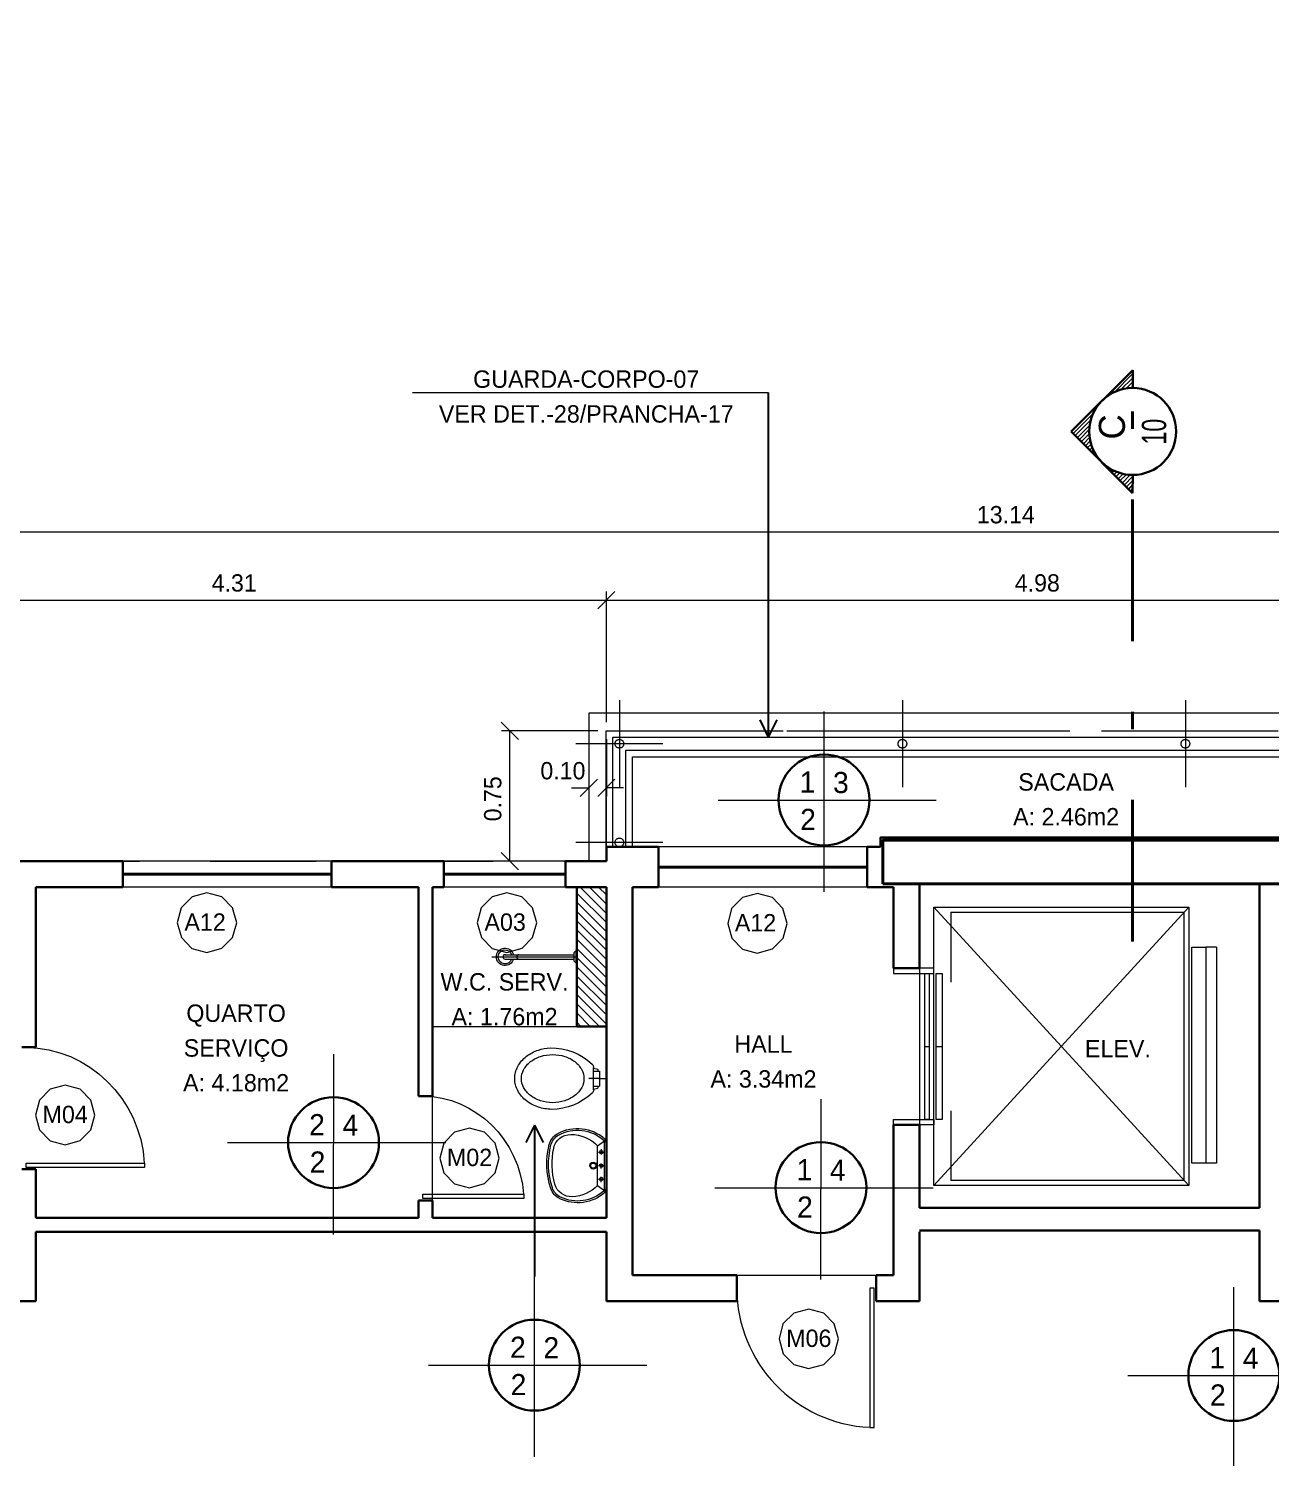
# Model space of a CAD drawing. Header units: metres. Extents: x 2.9 to 62.3, y 8 to 50.1.
# Drawn here: x 34.71 to 41.85, y 18.51 to 26.72 of the extents above; entities that cross this region are included whole.
import ezdxf
from ezdxf.enums import TextEntityAlignment as Align

# ---------------------------------------------------------------- set-up
doc = ezdxf.new("R2010")
doc.units = ezdxf.units.M
doc.header["$MEASUREMENT"] = 0
for name, pattern in [('DGN Style 2', [1.016237, 0.609742, -0.406495]), ('DGN Style 3', [1.422731, 1.016237, -0.406495]), ('DGN Style 4', [1.626995, 0.812989, -0.406495, 0.001016, -0.406495])]:
    doc.linetypes.add(name, pattern=pattern)
doc.layers.get('Defpoints').update_dxf_attribs({"lineweight": 0})
for name, color, linetype, lineweight in [('00-EDIFICACOES TÉRREO', 7, 'Continuous', 0), ('24 - Textos Gerais', 7, 'Continuous', 0), ('34 - Mobiliário', 7, 'Continuous', 0), ('CORNIJAS_VAR NA PLANTA PTIPO 1', 7, 'Continuous', 0), ('Cotas', 13, 'Continuous', 0), ('Level 1', 7, 'Continuous', 0), ('Level 11-1', 7, 'Continuous', 0), ('Level 12', 7, 'Continuous', 0), ('Level 14', 7, 'Continuous', 0), ('Level 24-1', 7, 'Continuous', 0), ('Level 3', 7, 'Continuous', 0), ('Level 36', 7, 'Continuous', 0), ('Level 44', 7, 'Continuous', 0), ('Level 45', 7, 'Continuous', 0), ('Level 50', 7, 'Continuous', 0), ('Level 62-1', 7, 'Continuous', 0), ('Level 7', 7, 'Continuous', 0)]:
    doc.layers.add(name, color=color, linetype=linetype, lineweight=lineweight)
doc.styles.add('Style-INTL_ENGINEERING', font='INTL_ENGINEERING.shx')
doc.dimstyles.get("Standard").update_dxf_attribs({"dimtxt": 0.18, "dimasz": 0.18, "dimexe": 0.18, "dimexo": 0.0625, "dimgap": 0.09, "dimtad": 0, "dimtih": 1, "dimtoh": 1, "dimdec": 4, "dimzin": 1, "dimdsep": 46, "dimtxsty": 'Standard', "dimcen": 0, "dimadec": 0, "dimazin": 0, "dimtfac": 1, "dimtdec": 4, "dimtofl": 0, "dimtmove": 0, "dimatfit": 3, "dimfxl": 0, "dimtolj": 1, "dimtzin": 1, "dimarcsym": 0})

# ---------------------------------------------------------------- blocks, each defined once
blk = doc.blocks.new('*U54')
at = {"layer": 'Level 36', "color": 172, "linetype": 'Continuous', "lineweight": 13}
for p, q in [((-0.2238, 0), (-0.2633, 0)), ((-0.1897, 0.0427), (-0.2239, 0.0427)), ((-0.2239, 0.0427), (-0.2238, -0.0427)), ((-0.2238, 0), (-0.1625, 0)), ((-0.1897, 0.0608), (-0.2139, 0.0544)), ((-0.2139, 0.0544), (-0.2139, 0.0427)), ((-0.1897, -0.0646), (-0.1897, 0.0645)), ((-0.1897, -0.0427), (-0.2238, -0.0427)), ((-0.2139, -0.0428), (-0.2139, -0.0544)), ((-0.1897, -0.0608), (-0.2139, -0.0544))]:
    blk.add_line(p, q, dxfattribs=at)
for centre, radius, start, end in [((0.0522, -0.1623), 0.3388, 88.94904, 133.70577), ((0.0452, -0.0944), 0.2712, 72.32202, 87.20705), ((-0.1647, 0.0646), 0.025, 133.70577, 180.00016), ((0.0077, -0.0186), 0.147, 127.57698, 151.70579), ((0.0304, -0.0481), 0.1841, 107.67831, 127.57698), ((0.0452, -0.0944), 0.2328, 90.00016, 107.67831), ((0.0452, -0.0944), 0.2328, 72.32202, 90.00016), ((0.0599, -0.0481), 0.1841, 52.42334, 72.32202), ((0.0599, -0.0481), 0.2225, 52.42334, 72.32202), ((0.0826, -0.0186), 0.147, 28.29453, 52.42334), ((0.0826, -0.0186), 0.1854, 28.29453, 52.42334), ((-0.0271, 0.0001), 0.1075, 151.70579, 180.00016), ((-0.0271, 0.0001), 0.1075, 180.00016, 208.29453), ((0.1174, 0.0001), 0.1075, 0.00016, 28.29453), ((0.1174, 0.0001), 0.1075, 331.70579, 0.00016), ((0.1174, 0.0001), 0.1459, 0.00016, 28.29453), ((0.1174, 0.0001), 0.1459, 331.70579, 0.00016), ((-0.1647, -0.0646), 0.025, 180.00016, 226.29455), ((0.0077, 0.0188), 0.147, 208.29453, 232.42334), ((0.0826, 0.0188), 0.147, 307.57698, 331.70579), ((0.0826, 0.0188), 0.1854, 307.57698, 331.70579), ((0.0522, 0.1623), 0.3388, 226.29455, 270.00016), ((0.0304, 0.0482), 0.1841, 232.42334, 252.32202), ((0.0452, 0.0946), 0.2328, 252.32202, 270.00016), ((0.0452, 0.0946), 0.2328, 270.00016, 287.67831), ((0.0452, 0.0946), 0.2712, 271.47936, 287.67831), ((0.0599, 0.0482), 0.1841, 287.67831, 307.57698), ((0.0599, 0.0482), 0.2225, 287.67831, 307.57698)]:
    blk.add_arc(centre, radius, start, end, dxfattribs=at)
blk = doc.blocks.new('*U55')
at = {"layer": '24 - Textos Gerais', "color": 172, "linetype": 'Continuous', "lineweight": 0}
for p, q in [((-0.2441, 0.035), (-0.2441, -0.035)), ((-0.2441, 0.035), (-0.2391, 0.035)), ((-0.2391, 0.035), (-0.2391, -0.035)), ((-0.2291, 0.025), (-0.2391, 0.035)), ((-0.2291, -0.025), (-0.2291, 0.025)), ((0.168, 0.0125), (-0.2291, 0.0125)), ((-0.2441, -0.035), (-0.2391, -0.035)), ((-0.2391, -0.035), (-0.2291, -0.025)), ((0.168, -0.0125), (-0.2291, -0.0125))]:
    blk.add_line(p, q, dxfattribs=at)
at = {"layer": '24 - Textos Gerais', "color": 172, "linetype": 'DGN Style 4', "lineweight": 13}
blk.add_line((0.2441, 0), (-0.2441, 0), dxfattribs=at)
at = {"layer": '24 - Textos Gerais', "color": 172, "linetype": 'Continuous', "lineweight": 0, "extrusion": (0, 0, -1)}
for centre in [(-0.088, 0), (-0.168, 0)]:
    blk.add_arc(centre, 0.0125, 90, 270, dxfattribs=at)
at = {"layer": '24 - Textos Gerais', "color": 172, "linetype": 'Continuous', "lineweight": 0}
for radius, start, end in [(0.05, 194.47751, 165.52249), (0.04, 198.20996, 161.79004)]:
    blk.add_arc((0.168, 0), radius, start, end, dxfattribs=at)
blk.add_point((0.168, 0.011), dxfattribs=at)
blk = doc.blocks.new('*U56')
at = {"layer": 'Level 36', "color": 172, "linetype": 'Continuous', "lineweight": 13}
for p, q in [((-0.171, -0.1351), (-0.1711, 0.135)), ((-0.121, 0.1137), (-0.1675, 0.1479)), ((-0.1611, -0.1351), (-0.161, 0.135)), ((-0.142, 0.0942), (-0.142, 0.0646)), ((-0.121, -0.1138), (-0.121, 0.1137)), ((-0.1256, 0.0769), (-0.158, 0.077)), ((-0.1256, 0), (-0.158, 0)), ((-0.142, -0.0173), (-0.142, 0.0124)), ((-0.1256, -0.077), (-0.158, -0.077)), ((-0.142, -0.0942), (-0.142, -0.0646)), ((-0.121, -0.1138), (-0.1675, -0.1479))]:
    blk.add_line(p, q, dxfattribs=at)
at = {"layer": 'Level 36', "color": 172, "linetype": 'Continuous', "lineweight": 13, "extrusion": (0, 0, -1)}
for centre, radius in [((0.1419, 0.077), 0.01), ((0.1419, 0), 0.01), ((0.096, 0), 0.02), ((0.096, 0), 0.015), ((0.1419, -0.077), 0.01)]:
    blk.add_circle(centre, radius, dxfattribs=at)
at = {"layer": 'Level 36', "color": 172, "linetype": 'Continuous', "lineweight": 13}
for centre, radius, start, end in [((-0.0058, -0.0225), 0.236, 61.03309, 131.66129), ((-0.0058, -0.0225), 0.226, 61.03309, 131.66129), ((0.0337, -0.036), 0.2153, 90.04575, 135.93606), ((0.0336, 0.0793), 0.1, 12.24588, 90.04575), ((0.0601, 0.0964), 0.09, 14.4235, 61.03309), ((0.0601, 0.0964), 0.1, 14.4235, 61.03309), ((-0.146, 0.1351), 0.025, 131.66129, 180.00016), ((-0.146, 0.1351), 0.015, 131.66129, 180.00016), ((-0.2874, 0.0096), 0.4284, 344.31291, 12.24588), ((-0.2774, 0.0096), 0.4384, 341.68611, 14.4235), ((-0.2774, 0.0096), 0.4484, 341.68611, 14.4235), ((-0.146, -0.1351), 0.025, 180.00016, 228.33903), ((-0.0058, 0.0225), 0.236, 228.33903, 295.80277), ((-0.146, -0.1351), 0.015, 180.00016, 228.33903), ((-0.0058, 0.0225), 0.226, 228.33903, 295.80277), ((0.0337, 0.036), 0.2153, 224.06426, 267.58733), ((0.0288, -0.0792), 0.1, 267.58733, 344.31291), ((0.0534, -0.0999), 0.09, 295.80277, 341.68611), ((0.0534, -0.0999), 0.1, 295.80277, 341.68611)]:
    blk.add_arc(centre, radius, start, end, dxfattribs=at)
blk = doc.blocks.new('*U19')
at = {"layer": 'Level 36', "color": 172, "linetype": 'Continuous', "lineweight": 13}
blk.add_line((6.535, 3.0801), (7.3649, 3.08), dxfattribs=at)
at = {"layer": '24 - Textos Gerais', "color": 172, "linetype": 'Continuous', "lineweight": 0, "extrusion": (0, 0, -1)}
blk.add_blockref('*U55', (-7.1208, 3.48), dxfattribs=at)
at = {"layer": 'Level 36', "color": 172, "linetype": 'Continuous', "lineweight": 13, "extrusion": (0, 0, -1)}
for name, p in [('*U54', (-7.2717, 2.78)), ('*U56', (-7.3639, 2.28))]:
    blk.add_blockref(name, p, dxfattribs=at)
blk = doc.blocks.new('P80D_2')
at = {"layer": 'Level 14', "color": 7, "linetype": 'Continuous', "lineweight": 13}
for p, q in [((0.035, 0.875), (0.01, 0.875)), ((0.01, 0.875), (0.01, 0.075)), ((0.035, 0.075), (0.035, 0.875)), ((0.01, 0.075), (0.035, 0.075))]:
    blk.add_line(p, q, dxfattribs=at)
blk.add_arc((0, 0.075), 0.8, 0.00011, 87.49262, dxfattribs=at)
at = {"layer": 'Level 7', "color": 7, "linetype": 'Continuous', "lineweight": 30}
for p, q in [((0, 0), (0, 0.15)), ((0.8, 0), (0.8, 0.15))]:
    blk.add_line(p, q, dxfattribs=at)
blk = doc.blocks.new('P60D_2_1')
at = {"color": 7, "linetype": 'Continuous', "lineweight": 13}
for p, q in [((0.035, 0.605), (0.01, 0.605)), ((0.01, 0.605), (0.01, 0.025)), ((0.035, 0.025), (0.035, 0.605)), ((0.01, 0.025), (0.035, 0.025))]:
    blk.add_line(p, q, dxfattribs=at)
at = {"color": 7, "linetype": 'Continuous', "lineweight": 30}
for p, q in [((0, 0), (0, 0.08)), ((0.6, 0), (0.6, 0.08))]:
    blk.add_line(p, q, dxfattribs=at)
at = {"color": 7, "linetype": 'Continuous', "lineweight": 13}
blk.add_ellipse((0.0073, 0.032), major_axis=(0.5659, -0.1833), ratio=0.960106, start_param=0.313176, end_param=1.825606, dxfattribs=at)
blk = doc.blocks.new('P70D_1_1')
at = {"color": 7, "linetype": 'Continuous', "lineweight": 13}
for p, q in [((0.035, 0.705), (0.01, 0.705)), ((0.01, 0.705), (0.01, 0.025)), ((0.035, 0.025), (0.035, 0.705)), ((0.01, 0.025), (0.035, 0.025))]:
    blk.add_line(p, q, dxfattribs=at)
at = {"color": 7, "linetype": 'Continuous', "lineweight": 30}
for p, q in [((0, 0), (0, 0.08)), ((0.7, 0), (0.7, 0.08))]:
    blk.add_line(p, q, dxfattribs=at)
at = {"color": 7, "linetype": 'Continuous', "lineweight": 13}
blk.add_ellipse((0.0073, 0.032), major_axis=(0.6611, -0.2141), ratio=0.965677, start_param=0.313159, end_param=1.833935, dxfattribs=at)
blk = doc.blocks.new('J140B0')
at = {"layer": '34 - Mobiliário', "color": 7, "linetype": 'Continuous', "lineweight": 40}
blk.add_line((0, 0.075), (1.2, 0.075), dxfattribs=at)
at = {"layer": 'CORNIJAS_VAR NA PLANTA PTIPO 1', "color": 7, "linetype": 'Continuous', "lineweight": 30}
for p, q in [((0, 0), (0, 0.15)), ((1.2, 0), (1.2, 0.15))]:
    blk.add_line(p, q, dxfattribs=at)
at = {"layer": 'CORNIJAS_VAR NA PLANTA PTIPO 1', "color": 7, "linetype": 'Continuous', "lineweight": 0}
for p, q in [((0, 0.15), (1.2, 0.15)), ((0, 0), (1.2, 0))]:
    blk.add_line(p, q, dxfattribs=at)
blk = doc.blocks.new('*U74')
at = {"layer": '34 - Mobiliário', "color": 7, "linetype": 'DGN Style 3', "lineweight": 40}
blk.add_line((0.35, 0), (-0.35, 0), dxfattribs=at)
at = {"layer": 'CORNIJAS_VAR NA PLANTA PTIPO 1', "color": 7, "linetype": 'Continuous', "lineweight": 30}
for p, q in [((-0.35, -0.075), (-0.35, 0.075)), ((0.35, -0.075), (0.35, 0.075))]:
    blk.add_line(p, q, dxfattribs=at)
at = {"layer": 'CORNIJAS_VAR NA PLANTA PTIPO 1', "color": 7, "linetype": 'Continuous', "lineweight": 0}
for p, q in [((0.35, 0.075), (-0.35, 0.075)), ((0.35, -0.075), (-0.35, -0.075))]:
    blk.add_line(p, q, dxfattribs=at)
blk = doc.blocks.new('_Oblique')
at = {"color": 0, "linetype": 'ByBlock', "lineweight": -2}
blk.add_line((0.5, 0.5), (-0.5, -0.5), dxfattribs=at)
blk = doc.blocks.new('*D466')
at = {"layer": 'Cotas', "color": 2, "linetype": 'Continuous', "lineweight": 0}
for p, q in [((38.0346, 22.7385), (38.0346, 23.4886)), ((38.0346, 23.4391), (43.0146, 23.4391)), ((43.0146, 22.7385), (43.0146, 23.4886))]:
    blk.add_line(p, q, dxfattribs=at)
at = {"layer": 'Defpoints'}
for p in [(40.5246, 23.4391), (43.0146, 23.4391), (38.0346, 22.689), (43.0146, 22.689)]:
    blk.add_point(p, dxfattribs=at)
at = {"layer": 'Cotas', "color": 2, "linetype": 'Continuous', "lineweight": 0, "xscale": 0.0995, "yscale": 0.0995, "zscale": 0.0995, "rotation": 180}
blk.add_blockref('_Oblique', (38.0346, 23.4391), dxfattribs=at)
at = {"layer": 'Cotas', "color": 2, "linetype": 'Continuous', "lineweight": 0, "xscale": 0.0995, "yscale": 0.0995, "zscale": 0.0995}
blk.add_blockref('_Oblique', (43.0146, 23.4391), dxfattribs=at)
at = {"layer": 'Cotas', "color": 2, "linetype": 'Continuous', "lineweight": 0, "style": 'Style-INTL_ENGINEERING'}
blk.add_text('4.98', height=0.0995, dxfattribs=at).set_placement((40.3824, 23.5384), align=Align.MIDDLE_LEFT)
blk = doc.blocks.new('*D272')
at = {"layer": 'Cotas', "color": 2, "linetype": 'Continuous', "lineweight": 0}
for p, q in [((33.7253, 23.1867), (33.7253, 23.4886)), ((33.7253, 23.4391), (38.0346, 23.4391)), ((38.0346, 22.7385), (38.0346, 23.4886))]:
    blk.add_line(p, q, dxfattribs=at)
at = {"layer": 'Defpoints'}
for p in [(35.8799, 23.4391), (38.0346, 23.4391), (33.7253, 23.1372), (38.0346, 22.689)]:
    blk.add_point(p, dxfattribs=at)
at = {"layer": 'Cotas', "color": 2, "linetype": 'Continuous', "lineweight": 0, "xscale": 0.0995, "yscale": 0.0995, "zscale": 0.0995, "rotation": 180}
blk.add_blockref('_Oblique', (33.7253, 23.4391), dxfattribs=at)
at = {"layer": 'Cotas', "color": 2, "linetype": 'Continuous', "lineweight": 0, "xscale": 0.0995, "yscale": 0.0995, "zscale": 0.0995}
blk.add_blockref('_Oblique', (38.0346, 23.4391), dxfattribs=at)
at = {"layer": 'Cotas', "color": 2, "linetype": 'Continuous', "lineweight": 0, "style": 'Style-INTL_ENGINEERING'}
blk.add_text('4.31', height=0.0995, dxfattribs=at).set_placement((35.7662, 23.5384), align=Align.MIDDLE_LEFT)
blk = doc.blocks.new('*D273')
at = {"layer": 'Cotas', "color": 2, "linetype": 'Continuous', "lineweight": 0}
for p, q in [((33.7253, 23.1867), (33.7253, 23.8808)), ((33.7253, 23.8313), (46.8646, 23.8313)), ((46.8646, 22.7385), (46.8646, 23.8808))]:
    blk.add_line(p, q, dxfattribs=at)
at = {"layer": 'Defpoints'}
for p in [(40.2949, 23.8313), (46.8646, 23.8313), (33.7253, 23.1372), (46.8646, 22.689)]:
    blk.add_point(p, dxfattribs=at)
at = {"layer": 'Cotas', "color": 2, "linetype": 'Continuous', "lineweight": 0, "xscale": 0.0995, "yscale": 0.0995, "zscale": 0.0995, "rotation": 180}
blk.add_blockref('_Oblique', (33.7253, 23.8313), dxfattribs=at)
at = {"layer": 'Cotas', "color": 2, "linetype": 'Continuous', "lineweight": 0, "xscale": 0.0995, "yscale": 0.0995, "zscale": 0.0995}
blk.add_blockref('_Oblique', (46.8646, 23.8313), dxfattribs=at)
at = {"layer": 'Cotas', "color": 2, "linetype": 'Continuous', "lineweight": 0, "style": 'Style-INTL_ENGINEERING'}
blk.add_text('13.14', height=0.0995, dxfattribs=at).set_placement((40.1646, 23.9306), align=Align.MIDDLE_LEFT)
blk = doc.blocks.new('*D295')
at = {"layer": 'Cotas', "color": 2, "linetype": 'Continuous', "lineweight": 0}
for p, q in [((37.9851, 22.689), (37.4311, 22.689)), ((37.4806, 21.939), (37.4806, 22.689)), ((37.885, 21.939), (37.4311, 21.939))]:
    blk.add_line(p, q, dxfattribs=at)
at = {"layer": 'Defpoints'}
for p in [(37.4806, 22.689), (38.0346, 22.689), (37.4806, 22.314), (37.9346, 21.939)]:
    blk.add_point(p, dxfattribs=at)
at = {"layer": 'Cotas', "color": 2, "linetype": 'Continuous', "lineweight": 0, "xscale": 0.0995, "yscale": 0.0995, "zscale": 0.0995}
for p, rotation in [((37.4806, 22.689), 90), ((37.4806, 21.939), 270)]:
    blk.add_blockref('_Oblique', p, dxfattribs=dict(at, rotation=rotation))
at = {"layer": 'Cotas', "color": 2, "linetype": 'Continuous', "lineweight": 0, "style": 'Style-INTL_ENGINEERING'}
blk.add_text('0.75', height=0.0995, rotation=90, dxfattribs=at).set_placement((37.3814, 22.1679), align=Align.MIDDLE_LEFT)
blk = doc.blocks.new('*U81')
at = {"layer": '00-EDIFICACOES TÉRREO', "color": 4, "linetype": 'Continuous', "lineweight": 0, "flags": 128}
blk.add_lwpolyline([(0.00342, 0), (0.00294, 0.00172), (0.00172, 0.00296), (0, 0.00342), (-0.00171, 0.00296), (-0.00296, 0.00172), (-0.00341, 0), (-0.00294, -0.00171), (-0.00172, -0.00295), (-0.00001, -0.00341), (0.00173, -0.00294), (0.00295, -0.00171)], close=True, dxfattribs=at)
at = {"layer": '00-EDIFICACOES TÉRREO', "color": 4, "linetype": 'Continuous', "lineweight": 0, "style": 'Style-INTL_ENGINEERING'}
blk.add_text('M04', height=0.001999, rotation=359.9999, dxfattribs=at).set_placement((-0.00259, -0.00093))
blk = doc.blocks.new('*U82')
at = {"layer": '00-EDIFICACOES TÉRREO', "color": 4, "linetype": 'Continuous', "lineweight": 0, "flags": 128}
blk.add_lwpolyline([(0.00342, 0), (0.00294, 0.00172), (0.00172, 0.00296), (0, 0.00342), (-0.00171, 0.00296), (-0.00296, 0.00172), (-0.00341, 0), (-0.00294, -0.00171), (-0.00172, -0.00295), (-0.00001, -0.00341), (0.00173, -0.00294), (0.00295, -0.00171)], close=True, dxfattribs=at)
at = {"layer": '00-EDIFICACOES TÉRREO', "color": 4, "linetype": 'Continuous', "lineweight": 0, "style": 'Style-INTL_ENGINEERING'}
blk.add_text('A12', height=0.001999, rotation=359.9999, dxfattribs=at).set_placement((-0.00259, -0.00093))
blk = doc.blocks.new('*U83')
at = {"layer": '00-EDIFICACOES TÉRREO', "color": 4, "linetype": 'Continuous', "lineweight": 0, "flags": 128}
blk.add_lwpolyline([(0.00342, 0), (0.00294, 0.00172), (0.00172, 0.00296), (0, 0.00342), (-0.00171, 0.00296), (-0.00296, 0.00172), (-0.00341, 0), (-0.00294, -0.00171), (-0.00172, -0.00295), (-0.00001, -0.00341), (0.00173, -0.00294), (0.00295, -0.00171)], close=True, dxfattribs=at)
at = {"layer": '00-EDIFICACOES TÉRREO', "color": 4, "linetype": 'Continuous', "lineweight": 0, "style": 'Style-INTL_ENGINEERING'}
blk.add_text('A03', height=0.001999, rotation=359.9999, dxfattribs=at).set_placement((-0.00259, -0.00093))
blk = doc.blocks.new('*U84')
at = {"layer": '00-EDIFICACOES TÉRREO', "color": 4, "linetype": 'Continuous', "lineweight": 0, "flags": 128}
blk.add_lwpolyline([(0.00342, 0), (0.00294, 0.00172), (0.00172, 0.00296), (0, 0.00342), (-0.00171, 0.00296), (-0.00296, 0.00172), (-0.00341, 0), (-0.00294, -0.00171), (-0.00172, -0.00295), (-0.00001, -0.00341), (0.00173, -0.00294), (0.00295, -0.00171)], close=True, dxfattribs=at)
at = {"layer": '00-EDIFICACOES TÉRREO', "color": 4, "linetype": 'Continuous', "lineweight": 0, "style": 'Style-INTL_ENGINEERING'}
blk.add_text('M02', height=0.001999, rotation=359.9999, dxfattribs=at).set_placement((-0.00259, -0.00093))
blk = doc.blocks.new('*U80')
at = {"layer": '00-EDIFICACOES TÉRREO', "color": 4, "linetype": 'Continuous', "lineweight": 0, "flags": 128}
blk.add_lwpolyline([(0.00342, 0), (0.00294, 0.00172), (0.00172, 0.00296), (0, 0.00342), (-0.00171, 0.00296), (-0.00296, 0.00172), (-0.00341, 0), (-0.00294, -0.00171), (-0.00172, -0.00295), (-0.00001, -0.00341), (0.00173, -0.00294), (0.00295, -0.00171)], close=True, dxfattribs=at)
at = {"layer": '00-EDIFICACOES TÉRREO', "color": 4, "linetype": 'Continuous', "lineweight": 0, "style": 'Style-INTL_ENGINEERING'}
blk.add_text('M06', height=0.001999, rotation=359.9999, dxfattribs=at).set_placement((-0.00259, -0.00093))
blk = doc.blocks.new('TerminatorOpen')
at = {"color": 0, "linetype": 'ByBlock', "lineweight": -2}
for q in [(-1, 0.5), (-1, 0), (-1, -0.5)]:
    blk.add_line((0, 0), q, dxfattribs=at)
blk = doc.blocks.new('*U119')
at = {"layer": 'Level 1', "color": 3, "linetype": 'DGN Style 4', "lineweight": 0}
for p, q in [((0, 0.25), (0, -0.25)), ((0.25, 0), (-0.25, 0))]:
    blk.add_line(p, q, dxfattribs=at)
at = {"layer": 'Level 50', "color": 190, "linetype": 'DGN Style 2', "lineweight": 0}
blk.add_circle((0, 0), 0.025, dxfattribs=at)
blk = doc.blocks.new('*U120')
at = {"layer": 'Level 1', "color": 3, "linetype": 'DGN Style 4', "lineweight": 0}
blk.add_line((0.25, 0), (-0.25, 0), dxfattribs=at)
at = {"layer": 'Level 50', "color": 190, "linetype": 'DGN Style 2', "lineweight": 0}
blk.add_circle((0, 0), 0.025, dxfattribs=at)
blk = doc.blocks.new('*U122')
at = {"layer": 'Level 1', "color": 3, "linetype": 'DGN Style 4', "lineweight": 0}
blk.add_line((0, 0.25), (0, -0.25), dxfattribs=at)
at = {"layer": 'Level 50', "color": 190, "linetype": 'DGN Style 2', "lineweight": 0}
blk.add_circle((0, 0), 0.025, dxfattribs=at)
blk = doc.blocks.new('*U123')
at = {"layer": 'Level 1', "color": 3, "linetype": 'DGN Style 4', "lineweight": 0}
blk.add_line((0, 0.25), (0, -0.25), dxfattribs=at)
at = {"layer": 'Level 50', "color": 190, "linetype": 'DGN Style 2', "lineweight": 0}
blk.add_circle((0, 0), 0.025, dxfattribs=at)
blk = doc.blocks.new('*U103')
at = {"layer": 'CORNIJAS_VAR NA PLANTA PTIPO 1', "color": 7, "linetype": 'Continuous', "lineweight": 13, "flags": 128}
blk.add_lwpolyline([(12.5147, 4.89), (12.5147, 4.99), (7.4347, 4.99), (7.4347, 4.14)], dxfattribs=at)
at = {"layer": 'Level 50', "color": 190, "linetype": 'Continuous', "lineweight": 13}
for p, q in [((7.5722, 4.8525), (12.5147, 4.8525)), ((7.5722, 4.2227), (7.5722, 4.8525)), ((7.6472, 4.7775), (12.5147, 4.7775)), ((7.6472, 4.2227), (7.6472, 4.7775))]:
    blk.add_line(p, q, dxfattribs=at)
at = {"layer": 'Level 7', "color": 7, "linetype": 'DGN Style 3', "lineweight": 13}
blk.add_line((7.5347, 4.89), (12.5147, 4.89), dxfattribs=at)
at = {"layer": 'Level 7', "color": 7, "linetype": 'Continuous', "lineweight": 13}
for p, q in [((7.5347, 4.2227), (7.5347, 4.89)), ((7.6847, 4.2227), (7.6847, 4.74)), ((7.6847, 4.74), (12.5147, 4.74))]:
    blk.add_line(p, q, dxfattribs=at)
at = {"layer": 'Level 50', "color": 190, "linetype": 'DGN Style 2', "lineweight": 0}
for name, p in [('*U119', (7.6097, 4.815)), ('*U123', (9.2364, 4.815)), ('*U122', (10.863, 4.815)), ('*U120', (7.6097, 4.2477))]:
    blk.add_blockref(name, p, dxfattribs=at)
blk = doc.blocks.new('INDESP_3')
at = {"layer": 'Level 3', "color": 131, "linetype": 'Continuous', "lineweight": 0}
for p, q in [((0.01506, -0.01302), (0.01507, 0.01257)), ((0.00001, 0), (0.03099, 0))]:
    blk.add_line(p, q, dxfattribs=at)
at = {"layer": 'Level 3', "color": 131, "linetype": 'Continuous', "lineweight": 13}
blk.add_line((0.0221, 0), (0.02213, 0.00002), dxfattribs=at)
at = {"layer": 'Level 3', "color": 131, "linetype": 'Continuous', "lineweight": 30}
blk.add_circle((0.01505, 0.00001), 0.00645, dxfattribs=at)
at = {"layer": 'Level 3', "color": 131, "linetype": 'Continuous', "lineweight": 30, "style": 'Style-INTL_ENGINEERING'}
for s, p in [('2', (0.01159, 0.00105)), ('4', (0.01633, 0.00098)), ('2', (0.01167, -0.00425))]:
    blk.add_text(s, height=0.003, rotation=0, dxfattribs=at).set_placement(p)
blk = doc.blocks.new('INDESP_2')
at = {"layer": 'Level 3', "color": 131, "linetype": 'Continuous', "lineweight": 0}
for p, q in [((0.01506, -0.01302), (0.01507, 0.01257)), ((0.00001, 0), (0.03099, 0))]:
    blk.add_line(p, q, dxfattribs=at)
at = {"layer": 'Level 3', "color": 131, "linetype": 'Continuous', "lineweight": 13}
blk.add_line((0.0221, 0), (0.02213, 0.00002), dxfattribs=at)
at = {"layer": 'Level 3', "color": 131, "linetype": 'Continuous', "lineweight": 30}
blk.add_circle((0.01505, 0.00001), 0.00645, dxfattribs=at)
at = {"layer": 'Level 3', "color": 131, "linetype": 'Continuous', "lineweight": 30, "style": 'Style-INTL_ENGINEERING'}
for p in [(0.01159, 0.00105), (0.01633, 0.00098), (0.01167, -0.00425)]:
    blk.add_text('2', height=0.003, rotation=0, dxfattribs=at).set_placement(p)
blk = doc.blocks.new('INDESP_4')
at = {"layer": 'Level 3', "color": 131, "linetype": 'Continuous', "lineweight": 0}
for p, q in [((0.01506, -0.01302), (0.01507, 0.01257)), ((0.00001, 0), (0.03099, 0))]:
    blk.add_line(p, q, dxfattribs=at)
at = {"layer": 'Level 3', "color": 131, "linetype": 'Continuous', "lineweight": 13}
blk.add_line((0.0221, 0), (0.02213, 0.00002), dxfattribs=at)
at = {"layer": 'Level 3', "color": 131, "linetype": 'Continuous', "lineweight": 30}
blk.add_circle((0.01505, 0.00001), 0.00645, dxfattribs=at)
at = {"layer": 'Level 3', "color": 131, "linetype": 'Continuous', "lineweight": 30, "style": 'Style-INTL_ENGINEERING'}
for s, p in [('1', (0.01159, 0.00105)), ('4', (0.01633, 0.00098)), ('2', (0.01167, -0.00425))]:
    blk.add_text(s, height=0.003, rotation=0, dxfattribs=at).set_placement(p)
blk = doc.blocks.new('INDESP_5')
at = {"layer": 'Level 3', "color": 131, "linetype": 'Continuous', "lineweight": 0}
for p, q in [((0.01506, -0.01302), (0.01507, 0.01257)), ((0.00001, 0), (0.03099, 0))]:
    blk.add_line(p, q, dxfattribs=at)
at = {"layer": 'Level 3', "color": 131, "linetype": 'Continuous', "lineweight": 13}
blk.add_line((0.0221, 0), (0.02213, 0.00002), dxfattribs=at)
at = {"layer": 'Level 3', "color": 131, "linetype": 'Continuous', "lineweight": 30}
blk.add_circle((0.01505, 0.00001), 0.00645, dxfattribs=at)
at = {"layer": 'Level 3', "color": 131, "linetype": 'Continuous', "lineweight": 30, "style": 'Style-INTL_ENGINEERING'}
for s, p in [('1', (0.01159, 0.00105)), ('3', (0.01633, 0.00098)), ('2', (0.01167, -0.00425))]:
    blk.add_text(s, height=0.003, rotation=0, dxfattribs=at).set_placement(p)
blk = doc.blocks.new('*D369')
at = {"layer": 'Cotas', "color": 2, "linetype": 'Continuous', "lineweight": 0}
for p, q in [((37.9346, 22.6395), (37.9346, 22.3102)), ((38.0346, 22.6395), (38.0346, 22.3102)), ((37.8351, 22.3597), (37.9346, 22.3597)), ((38.1341, 22.3597), (38.0346, 22.3597))]:
    blk.add_line(p, q, dxfattribs=at)
at = {"layer": 'Defpoints'}
for p in [(37.9346, 22.689), (38.0346, 22.689), (37.7779, 22.3597), (38.0346, 22.3597)]:
    blk.add_point(p, dxfattribs=at)
at = {"layer": 'Cotas', "color": 2, "linetype": 'Continuous', "lineweight": 0, "xscale": 0.0995, "yscale": 0.0995, "zscale": 0.0995}
blk.add_blockref('_Oblique', (37.9346, 22.3597), dxfattribs=at)
at = {"layer": 'Cotas', "color": 2, "linetype": 'Continuous', "lineweight": 0, "xscale": 0.0995, "yscale": 0.0995, "zscale": 0.0995, "rotation": 180}
blk.add_blockref('_Oblique', (38.0346, 22.3597), dxfattribs=at)
at = {"layer": 'Cotas', "color": 2, "linetype": 'Continuous', "lineweight": 0, "style": 'Style-INTL_ENGINEERING'}
blk.add_text('0.10', height=0.0995, dxfattribs=at).set_placement((37.6555, 22.459), align=Align.MIDDLE_LEFT)
blk = doc.blocks.new('*U184')
at = {"layer": 'Level 3', "color": 2, "linetype": 'DGN Style 4', "lineweight": 40}
blk.add_line((0.0443, 3.3008), (0.0449, 6.731), dxfattribs=at)
at = {"layer": 'Level 3', "color": 2, "linetype": 'Continuous', "lineweight": 30}
for p, q in [((0.0453, 6.5841), (-0.3078, 6.2311)), ((0.0456, 6.4812), (0.0453, 6.5841)), ((-0.3078, 6.2311), (0.0448, 5.8771)), ((0.0448, 5.8771), (0.0456, 5.9811))]:
    blk.add_line(p, q, dxfattribs=at)
at = {"layer": 'Level 3', "color": 2, "linetype": 'Continuous', "lineweight": 13}
for p, q in [((0.0451, 6.5622), (-0.0588, 6.4585)), ((0.0448, 6.538), (-0.0221, 6.4726)), ((0.0446, 6.515), (0.0077, 6.4779)), ((0.0455, 6.4908), (0.0337, 6.4801)), ((-0.1821, 6.3352), (-0.2972, 6.2199)), ((-0.196, 6.2978), (-0.2852, 6.2085)), ((-0.2015, 6.268), (-0.2742, 6.196)), ((-0.2042, 6.2423), (-0.2617, 6.1843)), ((-0.2042, 6.2186), (-0.2501, 6.172)), ((-0.2022, 6.1978), (-0.2382, 6.1613)), ((-0.199, 6.1769), (-0.2254, 6.149)), ((-0.1942, 6.158), (-0.2154, 6.137)), ((-0.1883, 6.1403), (-0.2031, 6.1249)), ((-0.181, 6.124), (-0.1912, 6.1141)), ((-0.173, 6.108), (-0.1789, 6.1021)), ((-0.1638, 6.0942), (-0.1677, 6.09)), ((-0.1543, 6.0801), (-0.1559, 6.0781)), ((-0.144, 6.0674), (-0.1443, 6.0658)), ((-0.1073, 6.033), (-0.1089, 6.031)), ((-0.0932, 6.0233), (-0.097, 6.0191)), ((-0.0788, 6.0141), (-0.0852, 6.0073)), ((-0.0633, 6.006), (-0.0731, 5.9959)), ((-0.0471, 5.9981), (-0.0617, 5.9842)), ((-0.03, 5.9919), (-0.0494, 5.9722)), ((-0.0111, 5.9871), (-0.0382, 5.9601)), ((0.0087, 5.9829), (-0.0261, 5.9498)), ((0.0297, 5.981), (-0.014, 5.9373)), ((0.0448, 5.9731), (-0.0024, 5.925)), ((0.0452, 5.9491), (0.0088, 5.9129)), ((0.045, 5.9261), (0.0211, 5.9008)), ((0.0448, 5.902), (0.0332, 5.8905)), ((0.0446, 5.8789), (0.0448, 5.8782))]:
    blk.add_line(p, q, dxfattribs=at)
at = {"layer": 'Level 3', "color": 2, "linetype": 'Continuous', "lineweight": 30}
blk.add_circle((0.0453, 6.2318), 0.25, dxfattribs=at)
at = {"layer": 'Level 3', "color": 2, "linetype": 'Continuous', "lineweight": 13, "extrusion": (0, 0, -1)}
blk.add_arc((-0.0453, 6.2318), 0.25, 270.00068, 90.00068, dxfattribs=at)
at = {"layer": 'Level 3', "color": 2, "linetype": 'Continuous', "lineweight": 13}
for p in [(-0.1319, 6.0549), (-0.1201, 6.043)]:
    blk.add_point(p, dxfattribs=at)
at = {"layer": 'Level 3', "color": 2, "linetype": 'Continuous', "lineweight": 30, "style": 'Style-INTL_ENGINEERING'}
blk.add_text('C', height=0.15, rotation=89.99932, dxfattribs=at).set_placement((-0.1493, 6.1853), align=Align.TOP_LEFT)
at = {"layer": 'Level 3', "color": 2, "linetype": 'Continuous', "lineweight": 13, "style": 'Style-INTL_ENGINEERING', "width": 0.714283}
blk.add_text('10', height=0.13999, rotation=89.99932, dxfattribs=at).set_placement((0.1678, 6.3048), align=Align.MIDDLE_RIGHT)
blk = doc.blocks.new('ELEV1_')
at = {"color": 7, "linetype": 'Continuous', "lineweight": 30}
for p, q in [((-0.45, 0), (-0.45, 0.15)), ((0.45, 0), (0.45, 0.15))]:
    blk.add_line(p, q, dxfattribs=at)
at = {"color": 7, "linetype": 'Continuous', "lineweight": 0}
blk.add_line((-0.45, 0), (0.45, 0), dxfattribs=at)
at = {"color": 120, "linetype": 'Continuous', "lineweight": 0}
for p, q in [((-0.42, -0.03), (-0.42, -0.055)), ((0.42, -0.03), (-0.42, -0.03)), ((-0.42, -0.055), (0.42, -0.055)), ((0, -0.03), (0, -0.055)), ((0.42, -0.055), (0.42, -0.03)), ((0.8, -1.5489), (-0.8, -0.0826)), ((0.8, -0.0827), (-0.8, -1.5489)), ((-0.42, -0.095), (-0.42, -0.13)), ((0.42, -0.095), (-0.42, -0.095)), ((-0.42, -0.13), (0.42, -0.13)), ((0, -0.095), (0, -0.13)), ((0.42, -0.13), (0.42, -0.095)), ((-0.7713, -0.18), (-0.7713, -1.5201)), ((-0.7713, -0.18), (-0.37, -0.18)), ((0.37, -0.18), (0.7713, -0.18)), ((0.7713, -1.5202), (0.7713, -0.18)), ((-0.7713, -1.5201), (0.7713, -1.5202)), ((-0.5713, -1.7076), (-0.5713, -1.6452)), ((-0.5713, -1.7076), (0.6712, -1.7076)), ((0.6712, -1.7076), (0.6712, -1.6451))]:
    blk.add_line(p, q, dxfattribs=at)
at = {"color": 120, "linetype": 'Continuous', "lineweight": 0, "flags": 128}
for points in [[(-0.42, -0.0827), (-0.45, -0.0827), (-0.45, 0.15), (-0.42, 0.15)], [(0.42, -0.0826), (0.45, -0.0826), (0.45, 0.15), (0.42, 0.15)], [(-0.8, -1.5489), (0.8, -1.5489), (0.8, -0.0827), (-0.8, -0.0826)], [(-0.5713, -1.6452), (0.6712, -1.6451), (0.6712, -1.5651), (-0.5712, -1.5652)]]:
    blk.add_lwpolyline(points, close=True, dxfattribs=at)

msp = doc.modelspace()

# ---------------------------------------------------------------- linework, layer by layer
at = {"layer": '34 - Mobiliário', "color": 7, "linetype": 'Continuous', "lineweight": 40}
msp.add_line((39.5346, 21.9054), (38.3345, 21.9053), dxfattribs=at)
at = {"layer": 'CORNIJAS_VAR NA PLANTA PTIPO 1', "color": 7, "linetype": 'Continuous', "lineweight": 30}
for p, q in [((38.0346, 22.0217), (38.3346, 22.0217)), ((38.0346, 21.939), (38.0346, 22.0217)), ((38.3345, 22.0217), (38.3346, 21.789)), ((38.3346, 21.789), (38.3346, 22.0217)), ((39.5346, 22.0217), (39.5346, 21.789)), ((39.5346, 22.0217), (39.6096, 22.0217)), ((39.5346, 22.0217), (39.5346, 21.789)), ((34.6246, 21.939), (35.2546, 21.939)), ((36.4546, 21.939), (37.0996, 21.939)), ((37.7996, 21.939), (38.0346, 21.939)), ((34.7546, 20.869), (34.7546, 21.789)), ((34.7546, 21.789), (35.2546, 21.789)), ((36.4546, 21.789), (36.9546, 21.789)), ((36.9546, 20.5891), (36.9546, 21.789)), ((37.0346, 20.589), (37.0346, 21.789)), ((37.0346, 21.789), (37.0996, 21.789)), ((37.7996, 21.789), (38.0346, 21.789)), ((38.1846, 19.559), (38.1846, 21.789)), ((38.1846, 21.789), (38.3346, 21.789)), ((39.5346, 21.789), (39.6846, 21.789)), ((38.0346, 19.889), (38.0346, 21.7623)), ((34.7546, 19.889), (34.7546, 20.169)), ((36.9546, 19.889), (36.9546, 19.9891)), ((37.0346, 19.889), (37.0346, 19.989)), ((34.7546, 19.889), (36.9546, 19.889)), ((37.0346, 19.889), (38.0346, 19.889)), ((34.7546, 19.409), (34.7546, 19.809)), ((34.7546, 19.809), (38.0346, 19.809)), ((38.0346, 19.409), (38.0346, 19.809)), ((39.8346, 19.409), (39.8346, 19.809)), ((41.7894, 19.409), (41.7894, 19.8157)), ((38.1846, 19.559), (38.7845, 19.559)), ((39.5846, 19.559), (39.6846, 19.559)), ((33.5546, 19.409), (34.7546, 19.409)), ((38.0346, 19.409), (38.7846, 19.409)), ((39.5846, 19.409), (39.8346, 19.409)), ((41.7894, 19.409), (42.4345, 19.409))]:
    msp.add_line(p, q, dxfattribs=at)
at = {"layer": 'CORNIJAS_VAR NA PLANTA PTIPO 1', "color": 7, "linetype": 'Continuous', "lineweight": 0}
for p, q in [((39.5346, 22.0217), (38.3345, 22.0217)), ((39.5346, 21.789), (38.3346, 21.789)), ((37.0346, 19.989), (37.0346, 20.589)), ((38.7845, 19.559), (39.5846, 19.559))]:
    msp.add_line(p, q, dxfattribs=at)
at = {"layer": 'CORNIJAS_VAR NA PLANTA PTIPO 1', "color": 7, "linetype": 'Continuous', "lineweight": 30, "flags": 128}
msp.add_lwpolyline([(39.6096, 22.0217), (39.6096, 22.0746), (41.9396, 22.0746), (41.9396, 21.939)], dxfattribs=at)
at = {"layer": 'Level 11-1', "color": 7, "linetype": 'Continuous', "lineweight": 30}
msp.add_line((39.6846, 19.559), (39.6846, 19.8157), dxfattribs=at)
at = {"layer": 'Level 12', "color": 2, "linetype": 'Continuous', "lineweight": 13}
msp.add_line((38.9676, 24.6317), (36.9196, 24.6317), dxfattribs=at)
at = {"layer": 'Level 24-1', "color": 7, "linetype": 'DGN Style 2', "lineweight": 0, "flags": 128}
msp.add_lwpolyline([(33.7253, 21.9391), (38.0346, 21.939), (38.0346, 22.689), (46.8646, 22.689), (46.8646, 21.289), (50.6245, 21.289), (50.6245, 14.579), (49.9246, 14.579), (49.9246, 14.079), (49.3745, 13.529), (39.8467, 13.529), (39.2267, 12.909), (31.9114, 12.909), (31.6938, 13.1263), (29.3053, 13.1263), (29.0877, 12.909), (21.7724, 12.909), (21.1524, 13.529), (11.6245, 13.529), (11.0746, 14.079), (11.0746, 14.579), (10.3745, 14.579), (10.3745, 21.289), (14.1346, 21.289), (14.1346, 22.689), (22.9645, 22.689), (22.9645, 21.939), (27.2738, 21.939), (27.2738, 26.7246), (33.7241, 26.7246), (33.7253, 21.9391)], dxfattribs=at)
at = {"layer": 'Level 44', "color": 7, "linetype": 'Continuous', "lineweight": 30}
for p, q in [((39.6846, 21.324), (39.6846, 21.789)), ((39.8346, 21.324), (39.8346, 21.8096)), ((41.7894, 21.8096), (41.7894, 19.9457)), ((39.6846, 19.8157), (39.6846, 20.424)), ((39.8346, 19.9457), (39.8346, 20.424)), ((39.8346, 19.9457), (41.7894, 19.9457)), ((39.8346, 19.8157), (41.7894, 19.8157))]:
    msp.add_line(p, q, dxfattribs=at)
at = {"layer": 'Level 44', "color": 1, "linetype": 'Continuous', "lineweight": 40, "flags": 128}
msp.add_lwpolyline([(39.6245, 21.8096), (41.9245, 21.8096), (41.9245, 22.0596), (39.6245, 22.0596)], close=True, dxfattribs=at)
at = {"layer": 'Level 45', "color": 6, "linetype": 'Continuous', "lineweight": 0}
for p, q in [((38.0346, 21.6387), (37.8842, 21.789)), ((38.0346, 21.6918), (37.9373, 21.789)), ((38.0346, 21.7448), (37.9903, 21.789)), ((38.0346, 21.5857), (37.8645, 21.7557)), ((38.0346, 21.5327), (37.8645, 21.7027)), ((38.0346, 21.4796), (37.8645, 21.6496)), ((38.0346, 21.4266), (37.8645, 21.5966)), ((38.0346, 21.3736), (37.8645, 21.5436)), ((38.0346, 21.3205), (37.8645, 21.4906)), ((38.0346, 21.2675), (37.8645, 21.4375)), ((38.0346, 21.2145), (37.8645, 21.3845)), ((38.0346, 21.1614), (37.8645, 21.3315)), ((38.0346, 21.1084), (37.8645, 21.2784)), ((38.0346, 21.0554), (37.8645, 21.2254)), ((38.0346, 21.0023), (37.8645, 21.1724)), ((37.9948, 20.989), (37.8645, 21.1194)), ((37.9418, 20.989), (37.8645, 21.0663)), ((37.8887, 20.9891), (37.8645, 21.0133))]:
    msp.add_line(p, q, dxfattribs=at)
at = {"layer": 'Level 45', "color": 6, "linetype": 'Continuous', "lineweight": 30, "flags": 128}
msp.add_lwpolyline([(38.0346, 21.789), (37.8646, 21.789), (37.8645, 20.9891), (38.0346, 20.989)], close=True, dxfattribs=at)

# ---------------------------------------------------------------- block references
at = {"layer": '00-EDIFICACOES TÉRREO', "color": 4, "linetype": 'Continuous', "lineweight": 0, "xscale": 50.00000000487893, "yscale": 50.00000000487893, "zscale": 50.00000000487893, "rotation": 0.0008004141529982}
for name, p in [('*U82', (35.7388, 21.5853)), ('*U83', (37.4635, 21.5853)), ('*U82', (38.9028, 21.5814)), ('*U81', (34.9236, 20.4797)), ('*U84', (37.2478, 20.2327)), ('*U80', (39.1979, 19.1931))]:
    msp.add_blockref(name, p, dxfattribs=at)
at = {"layer": 'CORNIJAS_VAR NA PLANTA PTIPO 1', "color": 7, "linetype": 'Continuous', "lineweight": 30, "xscale": 0.9999953433792164, "yscale": 0.9999953433792164, "rotation": 180}
msp.add_blockref('J140B0', (36.4546, 21.939), dxfattribs=at)
at = {"layer": 'CORNIJAS_VAR NA PLANTA PTIPO 1', "color": 7, "linetype": 'Continuous', "lineweight": 30}
msp.add_blockref('*U74', (37.4496, 21.864), dxfattribs=at)
at = {"layer": 'Level 14', "color": 7, "linetype": 'Continuous', "lineweight": 30}
for name, p, xscale, yscale, rotation in [('P70D_1_1', (34.6746, 20.169), 1.000004656718361, -1.000004656718361, 90.00080041042575), ('P60D_2_1', (36.9546, 19.9891), 1.000004656664151, -1.000004656664151, 89.99946639304946)]:
    msp.add_blockref(name, p, dxfattribs=dict(at, xscale=xscale, yscale=yscale, rotation=rotation))
at = {"layer": 'Level 3', "color": 2, "linetype": 'Continuous', "lineweight": 30}
msp.add_blockref('*U184', (41.0147, 18.1772), dxfattribs=at)
at = {"layer": 'Level 3', "color": 131, "linetype": 'Continuous', "lineweight": 30, "xscale": 40.50002794240174, "yscale": 40.50002794240174, "zscale": 40.50002794240174, "rotation": 0.0006587766262007}
for name, p in [('INDESP_5', (38.6762, 22.2905)), ('INDESP_3', (35.857, 20.321)), ('INDESP_4', (38.6583, 20.0622)), ('INDESP_2', (37.0118, 19.0417)), ('INDESP_4', (41.0318, 18.982))]:
    msp.add_blockref(name, p, dxfattribs=at)
at = {"layer": 'Level 36', "color": 172, "linetype": 'Continuous', "lineweight": 13}
msp.add_blockref('*U19', (30.4996, 17.909), dxfattribs=at)
at = {"layer": 'Level 44', "color": 120, "linetype": 'Continuous', "lineweight": 0, "yscale": -1, "rotation": 269.999199585847}
msp.add_blockref('ELEV1_', (39.8346, 20.8741), dxfattribs=at)
at = {"layer": 'Level 62-1', "color": 7, "linetype": 'Continuous', "lineweight": 13}
msp.add_blockref('*U103', (30.4998, 17.799), dxfattribs=at)
at = {"layer": 'Level 7', "color": 7, "linetype": 'Continuous', "lineweight": 30, "xscale": 1.000000000010841, "yscale": 1.000000000010841, "rotation": 179.9997331952823}
msp.add_blockref('P80D_2', (39.5846, 19.559), dxfattribs=at)

# ---------------------------------------------------------------- texts
at = {"layer": 'Level 12', "color": 2, "linetype": 'Continuous', "lineweight": 13, "attachment_point": 5, "line_spacing_factor": 1.200006, "style": 'Style-INTL_ENGINEERING'}
for s, insert, char_height in [('GUARDA-CORPO-07\\PVER DET.-28/PRANCHA-17\\P', (37.919, 24.609), 0.099999), ('SACADA\\PA: 2.46m2\\P', (40.6773, 22.2937), 0.1), ('W.C. SERV.\\PA: 1.76m2\\P', (37.4495, 21.1446), 0.1), ('QUARTO\\PSERVIÇO\\PA: 4.18m2\\P', (35.9065, 20.8645), 0.1), ('HALL\\PA: 3.34m2\\P', (38.9379, 20.7867), 0.1), ('ELEV.\\P', (40.975, 20.8612), 0.1)]:
    msp.add_mtext(s, dxfattribs=dict(at, insert=insert, char_height=char_height))

# ---------------------------------------------------------------- dimensions: what is measured, and where the dimension line sits
at = {"layer": 'Cotas', "color": 2, "linetype": 'Continuous', "lineweight": 0}
for base, p1, p2, picture, middle in [((46.8646, 23.8313), (33.7253, 23.1372), (46.8646, 22.689), '*D273', (40.2949, 23.8313)), ((38.0346, 23.4391), (33.7253, 23.1372), (38.0346, 22.689), '*D272', (35.8799, 23.4391)), ((43.0146, 23.4391), (38.0346, 22.689), (43.0146, 22.689), '*D466', (40.5246, 23.4391))]:
    dim = msp.add_linear_dim(base=base, p1=p1, p2=p2, dimstyle='Standard', override={"dimtxt": 0.0995, "dimasz": 0.0995, "dimexe": 0.0495, "dimexo": 0.0495, "dimgap": 0.0495, "dimtad": 1, "dimtih": 0, "dimtoh": 0, "dimdec": 2, "dimzin": 3, "dimtxsty": 'Style-INTL_ENGINEERING', "dimblk": 'Oblique', "dimclre": 2, "dimtdec": 2, "dimatfit": 1, "dimfrac": 2, "dimtolj": 0, "dimtzin": 3, "dimlwe": 0}, dxfattribs=at)
    dim.commit()
    dim.dimension.update_dxf_attribs({"geometry": picture, "text_midpoint": middle})
dim = msp.add_linear_dim(base=(37.4806, 22.689), p1=(37.9346, 21.939), p2=(38.0346, 22.689), angle=90, dimstyle='Standard', override={"dimtxt": 0.0995, "dimasz": 0.0995, "dimexe": 0.0495, "dimexo": 0.0495, "dimgap": 0.0495, "dimtad": 1, "dimtih": 0, "dimtoh": 0, "dimdec": 2, "dimzin": 3, "dimtxsty": 'Style-INTL_ENGINEERING', "dimblk": 'Oblique', "dimclre": 2, "dimtdec": 2, "dimatfit": 1, "dimfrac": 2, "dimtolj": 0, "dimtzin": 3, "dimlwe": 0}, dxfattribs=at)
dim.commit()
dim.dimension.update_dxf_attribs({"geometry": '*D295', "text_midpoint": (37.4806, 22.314)})
dim = msp.add_linear_dim(base=(38.0346, 22.3597), p1=(37.9346, 22.689), p2=(38.0346, 22.689), dimstyle='Standard', override={"dimtxt": 0.0995, "dimasz": 0.0995, "dimexe": 0.0495, "dimexo": 0.0495, "dimgap": 0.0495, "dimtad": 1, "dimtih": 0, "dimtoh": 0, "dimdec": 2, "dimzin": 3, "dimtxsty": 'Style-INTL_ENGINEERING', "dimblk": 'Oblique', "dimclre": 2, "dimtdec": 2, "dimatfit": 1, "dimfrac": 2, "dimtolj": 0, "dimtzin": 3, "dimlwe": 0}, dxfattribs=at)
dim.commit()
dim.dimension.update_dxf_attribs({"geometry": '*D369', "text_midpoint": (37.7779, 22.3597), "dimtype": 160})

# ---------------------------------------------------------------- leaders
at = {"layer": 'Level 12', "color": 2, "linetype": 'Continuous', "lineweight": 13}
msp.add_leader([(38.9676, 22.6515), (38.9676, 24.6317)], dimstyle='Standard', override={"dimtxt": 0.0995, "dimasz": 0.0995, "dimgap": 0, "dimtad": 1, "dimtxsty": 'Style-INTL_ENGINEERING', "dimldrblk": 'TerminatorOpen'}, dxfattribs=at)
at = {"layer": 'Level 3', "color": 131, "linetype": 'Continuous', "lineweight": 0}
msp.add_leader([(37.6221, 20.421), (37.6221, 19.5508)], dimstyle='Standard', override={"dimtxt": 0.0995, "dimasz": 0.0995, "dimgap": 0, "dimtad": 1, "dimtxsty": 'Style-INTL_ENGINEERING', "dimldrblk": 'TerminatorOpen'}, dxfattribs=at)

doc.saveas('drawing.dxf')
